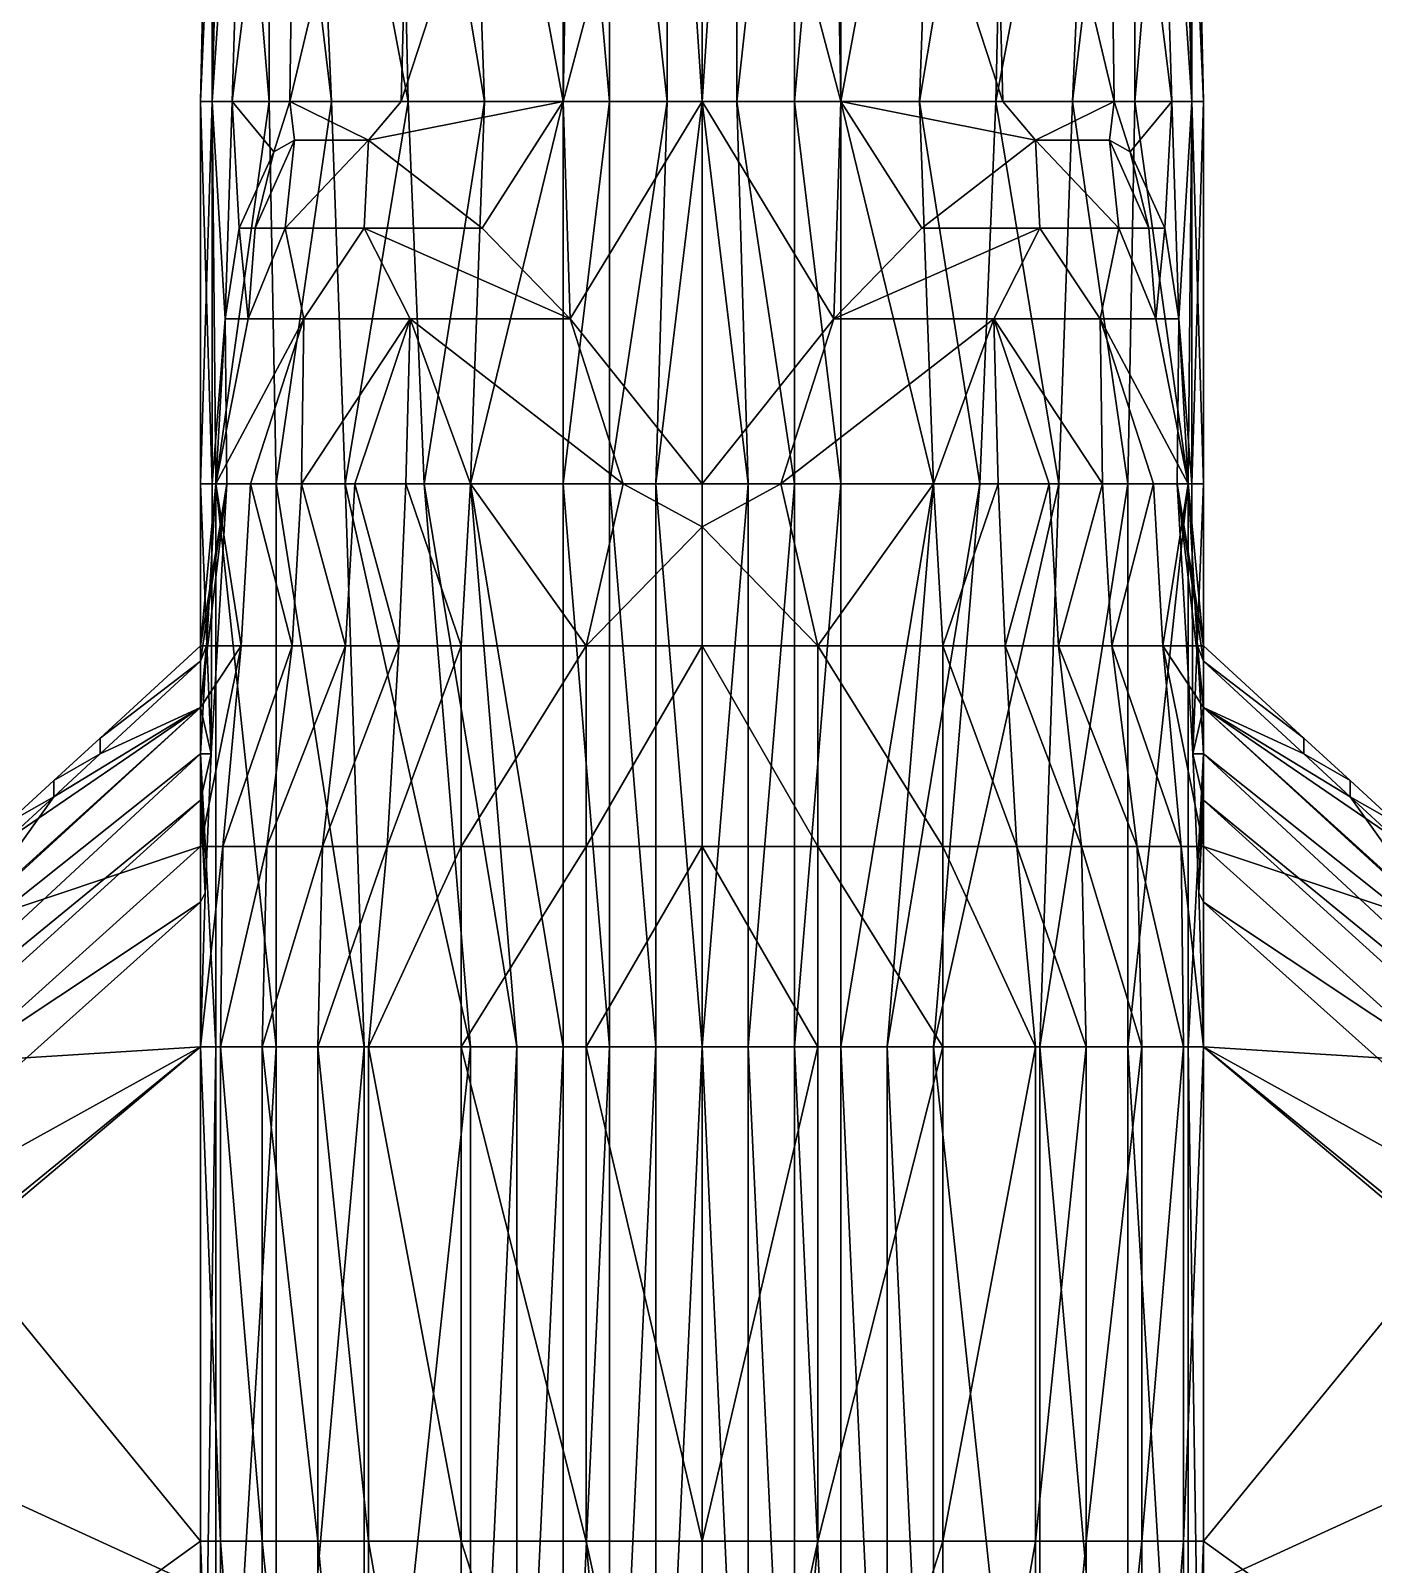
# Model space of a CAD drawing. Header units: metres. Extents: x -98 to 98, y -139 to 92.
# Drawn here: x -14.5 to 14.5, y 4.5 to 37.61 of the extents above; entities that cross this region are included whole.
import ezdxf

# ---------------------------------------------------------------- set-up
doc = ezdxf.new("R2010")
doc.units = ezdxf.units.M

msp = doc.modelspace()

# ---------------------------------------------------------------- linework, layer by layer
for points in [[(-10.83, 36.08, 0), (-10.58, 36.08, 2.63), (-10.58, 47.41, 0)], [(-10.83, 36.08, 0), (-10.58, 47.41, 0), (-10.33, 47.41, -2.6)], [(-10.58, 36.08, -2.6), (-10.83, 36.08, 0), (-10.33, 47.41, -2.6)], [(-10.58, 36.08, 2.63), (-10.3, 47.41, 2.63), (-10.58, 47.41, 0)], [(-10.58, 36.08, -2.6), (-10.33, 47.41, -2.6), (-9.8, 47.41, -5)], [(-10.15, 36.08, -5), (-10.58, 36.08, -2.6), (-9.8, 47.41, -5)], [(-10.58, 36.08, 2.63), (-9.35, 36.08, 5), (-10.3, 47.41, 2.63)], [(-9.35, 36.08, 5), (-9.35, 47.41, 5), (-10.3, 47.41, 2.63)], [(-10.15, 36.08, -5), (-9.8, 47.41, -5), (-8.75, 47.41, -7.5)], [(-8.9, 36.08, -7.9), (-10.15, 36.08, -5), (-8.75, 47.41, -7.5)], [(-8, 36.08, 7.1), (-8.5, 47.41, 7.1), (-9.35, 47.41, 5)], [(-9.35, 36.08, 5), (-8, 36.08, 7.1), (-9.35, 47.41, 5)], [(-8.9, 36.08, -7.9), (-8.75, 47.41, -7.5), (-6.2, 47.41, -10.4)], [(-6.5, 36.08, -10.7), (-8.9, 36.08, -7.9), (-6.2, 47.41, -10.4)], [(-6.35, 36.08, 10), (-6.6, 47.41, 10), (-8.5, 47.41, 7.1)], [(-8, 36.08, 7.1), (-6.35, 36.08, 10), (-8.5, 47.41, 7.1)], [(-4.7, 36.08, 11.7), (-5.1, 47.41, 11.7), (-6.6, 47.41, 10)], [(-6.35, 36.08, 10), (-4.7, 36.08, 11.7), (-6.6, 47.41, 10)], [(-6.5, 36.08, -10.7), (-6.2, 47.41, -10.4), (-2.8, 47.41, -11.75)], [(-3, 36.08, -12), (-6.5, 36.08, -10.7), (-2.8, 47.41, -11.75)], [(-3, 36.08, 12), (-3, 47.41, 12.537), (-5.1, 47.41, 11.7)], [(-4.7, 36.08, 11.7), (-3, 36.08, 12), (-5.1, 47.41, 11.7)], [(-2, 36.08, 12.347), (-2, 47.41, 12.887), (-3, 47.41, 12.537)], [(-3, 36.08, 12), (-2, 36.08, 12.347), (-3, 47.41, 12.537)], [(-3, 36.08, -12), (-2.8, 47.41, -11.75), (0, 47.41, -12.083)], [(0, 36.08, -12.33), (-3, 36.08, -12), (0, 47.41, -12.083)], [(-0.75, 36.08, 12.647), (-0.75, 47.41, 13.147), (-2, 47.41, 12.887)], [(-2, 36.08, 12.347), (-0.75, 36.08, 12.647), (-2, 47.41, 12.887)], [(0, 36.08, 12.667), (0, 47.41, 13.167), (-0.75, 47.41, 13.147)], [(-0.75, 36.08, 12.647), (0, 36.08, 12.667), (-0.75, 47.41, 13.147)], [(3, 36.08, -12), (0, 36.08, -12.33), (0, 47.41, -12.083)], [(2.8, 47.41, -11.75), (3, 36.08, -12), (0, 47.41, -12.083)], [(0, 36.08, 12.667), (0.75, 36.08, 12.647), (0.75, 47.41, 13.147)], [(0, 47.41, 13.167), (0, 36.08, 12.667), (0.75, 47.41, 13.147)], [(0.75, 36.08, 12.647), (2, 36.08, 12.347), (2, 47.41, 12.887)], [(0.75, 47.41, 13.147), (0.75, 36.08, 12.647), (2, 47.41, 12.887)], [(2, 36.08, 12.347), (3, 36.08, 12), (3, 47.41, 12.537)], [(2, 47.41, 12.887), (2, 36.08, 12.347), (3, 47.41, 12.537)], [(6.5, 36.08, -10.7), (3, 36.08, -12), (2.8, 47.41, -11.75)], [(6.2, 47.41, -10.4), (6.5, 36.08, -10.7), (2.8, 47.41, -11.75)], [(3, 36.08, 12), (4.7, 36.08, 11.7), (5.1, 47.41, 11.7)], [(3, 47.41, 12.537), (3, 36.08, 12), (5.1, 47.41, 11.7)], [(4.7, 36.08, 11.7), (6.35, 36.08, 10), (6.6, 47.41, 10)], [(5.1, 47.41, 11.7), (4.7, 36.08, 11.7), (6.6, 47.41, 10)], [(8.9, 36.08, -7.9), (6.5, 36.08, -10.7), (6.2, 47.41, -10.4)], [(8.75, 47.41, -7.5), (8.9, 36.08, -7.9), (6.2, 47.41, -10.4)], [(6.35, 36.08, 10), (8, 36.08, 7.1), (8.5, 47.41, 7.1)], [(6.6, 47.41, 10), (6.35, 36.08, 10), (8.5, 47.41, 7.1)], [(8, 36.08, 7.1), (9.35, 36.08, 5), (9.35, 47.41, 5)], [(8.5, 47.41, 7.1), (8, 36.08, 7.1), (9.35, 47.41, 5)], [(10.15, 36.08, -5), (8.9, 36.08, -7.9), (8.75, 47.41, -7.5)], [(9.8, 47.41, -5), (10.15, 36.08, -5), (8.75, 47.41, -7.5)], [(9.35, 36.08, 5), (10.58, 36.08, 2.63), (10.3, 47.41, 2.63)], [(9.35, 47.41, 5), (9.35, 36.08, 5), (10.3, 47.41, 2.63)], [(10.58, 36.08, -2.6), (10.15, 36.08, -5), (9.8, 47.41, -5)], [(10.33, 47.41, -2.6), (10.58, 36.08, -2.6), (9.8, 47.41, -5)], [(10.3, 47.41, 2.63), (10.58, 36.08, 2.63), (10.58, 47.41, 0)], [(10.83, 36.08, 0), (10.58, 36.08, -2.6), (10.33, 47.41, -2.6)], [(10.58, 47.41, 0), (10.83, 36.08, 0), (10.33, 47.41, -2.6)], [(10.58, 36.08, 2.63), (10.83, 36.08, 0), (10.58, 47.41, 0)], [(-10.83, 27.83, 0), (-10.5, 27.83, 2.63), (-10.58, 36.08, 2.63)], [(-10.83, 27.83, 0), (-10.58, 36.08, 2.63), (-10.83, 36.08, 0)], [(-10.58, 27.83, -2.6), (-10.83, 27.83, 0), (-10.83, 36.08, 0)], [(-10.58, 27.83, -2.6), (-10.83, 36.08, 0), (-10.58, 36.08, -2.6)], [(-10.58, 27.83, -2.6), (-10.58, 36.08, -2.6), (-10.3, 31.39, -4.65)], [(-10.58, 36.08, -2.6), (-10.15, 36.08, -5), (-10.3, 31.39, -4.65)], [(-10.5, 27.83, 2.63), (-9.35, 36.08, 5), (-10.58, 36.08, 2.63)], [(-10.5, 27.83, 2.63), (-9.2, 27.83, 5), (-9.35, 36.08, 5)], [(-10, 33.35, -5.5), (-10.3, 31.39, -4.65), (-10.15, 36.08, -5)], [(-9.25, 35, -6.3), (-10, 33.35, -5.5), (-10.15, 36.08, -5)], [(-8.9, 36.08, -7.9), (-9.25, 35, -6.3), (-10.15, 36.08, -5)], [(-9.2, 27.83, 5), (-8, 36.08, 7.1), (-9.35, 36.08, 5)], [(-8.9, 36.08, -7.9), (-8.8, 35.25, -8.5), (-9.25, 35, -6.3)], [(-9.2, 27.83, 5), (-7.71, 27.83, 7.1), (-8, 36.08, 7.1)], [(-6.5, 36.08, -10.7), (-7.2, 35.25, -10), (-8.9, 36.08, -7.9)], [(-7.2, 35.25, -10), (-8.8, 35.25, -8.5), (-8.9, 36.08, -7.9)], [(-7.71, 27.83, 7.1), (-6.35, 36.08, 10), (-8, 36.08, 7.1)], [(-7.71, 27.83, 7.1), (-6, 27.83, 9.6), (-6.35, 36.08, 10)], [(-3, 36.08, -12), (-7.2, 35.25, -10), (-6.5, 36.08, -10.7)], [(-4.75, 33.35, -11.5), (-7.2, 35.25, -10), (-3, 36.08, -12)], [(-6, 27.83, 9.6), (-4.7, 36.08, 11.7), (-6.35, 36.08, 10)], [(-6, 27.83, 9.6), (-5, 27.83, 10.5), (-4.7, 36.08, 11.7)], [(-5, 27.83, 10.5), (-3, 27.83, 11.41), (-3, 36.08, 12)], [(-5, 27.83, 10.5), (-3, 36.08, 12), (-4.7, 36.08, 11.7)], [(-2.85, 31.39, -12.2), (-4.75, 33.35, -11.5), (-3, 36.08, -12)], [(-3, 27.83, 11.41), (-2, 27.83, 11.52), (-2, 36.08, 12.347)], [(-3, 27.83, 11.41), (-2, 36.08, 12.347), (-3, 36.08, 12)], [(-2.85, 31.39, -12.2), (-3, 36.08, -12), (0, 36.08, -12.33)], [(0, 27.83, -12.5), (-2.85, 31.39, -12.2), (0, 36.08, -12.33)], [(-2, 27.83, 11.52), (-1, 27.83, 11.79), (-0.75, 36.08, 12.647)], [(-2, 27.83, 11.52), (-0.75, 36.08, 12.647), (-2, 36.08, 12.347)], [(-1, 27.83, 11.79), (0, 27.83, 11.84), (0, 36.08, 12.667)], [(-1, 27.83, 11.79), (0, 36.08, 12.667), (-0.75, 36.08, 12.647)], [(2.85, 31.39, -12.2), (0, 27.83, -12.5), (0, 36.08, -12.33)], [(3, 36.08, -12), (2.85, 31.39, -12.2), (0, 36.08, -12.33)], [(0, 36.08, 12.667), (1, 27.83, 11.79), (0.75, 36.08, 12.647)], [(0, 27.83, 11.84), (1, 27.83, 11.79), (0, 36.08, 12.667)], [(0.75, 36.08, 12.647), (2, 27.83, 11.52), (2, 36.08, 12.347)], [(1, 27.83, 11.79), (2, 27.83, 11.52), (0.75, 36.08, 12.647)], [(2, 36.08, 12.347), (3, 27.83, 11.41), (3, 36.08, 12)], [(2, 27.83, 11.52), (3, 27.83, 11.41), (2, 36.08, 12.347)], [(4.75, 33.35, -11.5), (2.85, 31.39, -12.2), (3, 36.08, -12)], [(7.2, 35.25, -10), (4.75, 33.35, -11.5), (3, 36.08, -12)], [(7.2, 35.25, -10), (3, 36.08, -12), (6.5, 36.08, -10.7)], [(3, 36.08, 12), (5, 27.83, 10.5), (4.7, 36.08, 11.7)], [(3, 27.83, 11.41), (5, 27.83, 10.5), (3, 36.08, 12)], [(4.7, 36.08, 11.7), (6, 27.83, 9.6), (6.35, 36.08, 10)], [(5, 27.83, 10.5), (6, 27.83, 9.6), (4.7, 36.08, 11.7)], [(6, 27.83, 9.6), (7.71, 27.83, 7.1), (6.35, 36.08, 10)], [(6.35, 36.08, 10), (7.71, 27.83, 7.1), (8, 36.08, 7.1)], [(7.2, 35.25, -10), (6.5, 36.08, -10.7), (8.9, 36.08, -7.9)], [(8.8, 35.25, -8.5), (7.2, 35.25, -10), (8.9, 36.08, -7.9)], [(7.71, 27.83, 7.1), (9.2, 27.83, 5), (8, 36.08, 7.1)], [(8, 36.08, 7.1), (9.2, 27.83, 5), (9.35, 36.08, 5)], [(8.8, 35.25, -8.5), (8.9, 36.08, -7.9), (9.25, 35, -6.3)], [(9.25, 35, -6.3), (8.9, 36.08, -7.9), (10.15, 36.08, -5)], [(9.2, 27.83, 5), (10.5, 27.83, 2.63), (9.35, 36.08, 5)], [(10, 33.35, -5.5), (9.25, 35, -6.3), (10.15, 36.08, -5)], [(9.35, 36.08, 5), (10.5, 27.83, 2.63), (10.58, 36.08, 2.63)], [(10.3, 31.39, -4.65), (10, 33.35, -5.5), (10.15, 36.08, -5)], [(10.15, 36.08, -5), (10.58, 36.08, -2.6), (10.3, 31.39, -4.65)], [(10.58, 36.08, -2.6), (10.58, 27.83, -2.6), (10.3, 31.39, -4.65)], [(10.5, 27.83, 2.63), (10.83, 27.83, 0), (10.58, 36.08, 2.63)], [(10.58, 36.08, 2.63), (10.83, 27.83, 0), (10.83, 36.08, 0)], [(10.83, 36.08, 0), (10.58, 27.83, -2.6), (10.58, 36.08, -2.6)], [(10.83, 27.83, 0), (10.58, 27.83, -2.6), (10.83, 36.08, 0)], [(-8.8, 35.25, -8.5), (-9.65, 33.35, -7.7), (-9.25, 35, -6.3)], [(-9, 33.35, -9), (-9.65, 33.35, -7.7), (-8.8, 35.25, -8.5)], [(-7.2, 35.25, -10), (-9, 33.35, -9), (-8.8, 35.25, -8.5)], [(-7.3, 33.35, -10.6), (-9, 33.35, -9), (-7.2, 35.25, -10)], [(-4.75, 33.35, -11.5), (-7.3, 33.35, -10.6), (-7.2, 35.25, -10)], [(7.3, 33.35, -10.6), (4.75, 33.35, -11.5), (7.2, 35.25, -10)], [(9, 33.35, -9), (7.3, 33.35, -10.6), (7.2, 35.25, -10)], [(9, 33.35, -9), (7.2, 35.25, -10), (8.8, 35.25, -8.5)], [(9.65, 33.35, -7.7), (9, 33.35, -9), (8.8, 35.25, -8.5)], [(9.65, 33.35, -7.7), (8.8, 35.25, -8.5), (9.25, 35, -6.3)], [(-9.65, 33.35, -7.7), (-10, 33.35, -5.5), (-9.25, 35, -6.3)], [(10, 33.35, -5.5), (9.65, 33.35, -7.7), (9.25, 35, -6.3)], [(-9.8, 31.39, -8), (-10.3, 31.39, -4.65), (-10, 33.35, -5.5)], [(-9.65, 33.35, -7.7), (-9.8, 31.39, -8), (-10, 33.35, -5.5)], [(-9, 33.35, -9), (-9.8, 31.39, -8), (-9.65, 33.35, -7.7)], [(-8.6, 31.39, -9.9), (-9.8, 31.39, -8), (-9, 33.35, -9)], [(-7.3, 33.35, -10.6), (-8.6, 31.39, -9.9), (-9, 33.35, -9)], [(-6.3, 31.39, -11.5), (-8.6, 31.39, -9.9), (-7.3, 33.35, -10.6)], [(-2.85, 31.39, -12.2), (-6.3, 31.39, -11.5), (-7.3, 33.35, -10.6)], [(-4.75, 33.35, -11.5), (-2.85, 31.39, -12.2), (-7.3, 33.35, -10.6)], [(2.85, 31.39, -12.2), (4.75, 33.35, -11.5), (7.3, 33.35, -10.6)], [(6.3, 31.39, -11.5), (2.85, 31.39, -12.2), (7.3, 33.35, -10.6)], [(8.6, 31.39, -9.9), (6.3, 31.39, -11.5), (7.3, 33.35, -10.6)], [(8.6, 31.39, -9.9), (7.3, 33.35, -10.6), (9, 33.35, -9)], [(9.8, 31.39, -8), (8.6, 31.39, -9.9), (9, 33.35, -9)], [(9.8, 31.39, -8), (9, 33.35, -9), (9.65, 33.35, -7.7)], [(9.8, 31.39, -8), (9.65, 33.35, -7.7), (10, 33.35, -5.5)], [(10.3, 31.39, -4.65), (9.8, 31.39, -8), (10, 33.35, -5.5)], [(-10.26, 27.83, -3.75), (-10.58, 27.83, -2.6), (-10.3, 31.39, -4.65)], [(-10.5, 27.83, -5), (-10.26, 27.83, -3.75), (-10.3, 31.39, -4.65)], [(-9.8, 31.39, -8), (-10.5, 27.83, -5), (-10.3, 31.39, -4.65)], [(-10.5, 27.83, -7), (-10.5, 27.83, -5), (-9.8, 31.39, -8)], [(-8.6, 31.39, -9.9), (-10.5, 27.83, -7), (-9.8, 31.39, -8)], [(-9.75, 27.83, -9), (-10.5, 27.83, -7), (-8.6, 31.39, -9.9)], [(-8.65, 27.83, -10.5), (-9.75, 27.83, -9), (-8.6, 31.39, -9.9)], [(-6.3, 31.39, -11.5), (-8.65, 27.83, -10.5), (-8.6, 31.39, -9.9)], [(-7.5, 27.83, -11.4), (-8.65, 27.83, -10.5), (-6.3, 31.39, -11.5)], [(-6.4, 27.83, -12), (-7.5, 27.83, -11.4), (-6.3, 31.39, -11.5)], [(-5, 27.83, -12.49), (-6.4, 27.83, -12), (-6.3, 31.39, -11.5)], [(-1.7, 27.83, -12.495), (-5, 27.83, -12.49), (-6.3, 31.39, -11.5)], [(-2.85, 31.39, -12.2), (-1.7, 27.83, -12.495), (-6.3, 31.39, -11.5)], [(0, 27.83, -12.5), (-1.7, 27.83, -12.495), (-2.85, 31.39, -12.2)], [(1.7, 27.83, -12.495), (0, 27.83, -12.5), (2.85, 31.39, -12.2)], [(1.7, 27.83, -12.495), (2.85, 31.39, -12.2), (6.3, 31.39, -11.5)], [(5, 27.83, -12.49), (1.7, 27.83, -12.495), (6.3, 31.39, -11.5)], [(6.4, 27.83, -12), (5, 27.83, -12.49), (6.3, 31.39, -11.5)], [(7.5, 27.83, -11.4), (6.4, 27.83, -12), (6.3, 31.39, -11.5)], [(8.65, 27.83, -10.5), (7.5, 27.83, -11.4), (6.3, 31.39, -11.5)], [(8.65, 27.83, -10.5), (6.3, 31.39, -11.5), (8.6, 31.39, -9.9)], [(9.75, 27.83, -9), (8.65, 27.83, -10.5), (8.6, 31.39, -9.9)], [(10.5, 27.83, -7), (9.75, 27.83, -9), (8.6, 31.39, -9.9)], [(10.5, 27.83, -7), (8.6, 31.39, -9.9), (9.8, 31.39, -8)], [(10.5, 27.83, -5), (10.5, 27.83, -7), (9.8, 31.39, -8)], [(10.5, 27.83, -5), (9.8, 31.39, -8), (10.3, 31.39, -4.65)], [(10.58, 27.83, -2.6), (10.26, 27.83, -3.75), (10.3, 31.39, -4.65)], [(10.26, 27.83, -3.75), (10.5, 27.83, -5), (10.3, 31.39, -4.65)], [(-10.83, 27.83, 0), (-10.83, 22, 0), (-10.5, 27.83, 2.63)], [(-10.83, 22, 0), (-10.5, 15.67, 2.63), (-10.5, 27.83, 2.63)], [(-10.6, 22, -2.5), (-10.83, 22, 0), (-10.83, 27.83, 0)], [(-10.58, 27.83, -2.6), (-10.6, 22, -2.5), (-10.83, 27.83, 0)], [(-10.83, 23, -3.85), (-10.6, 22, -2.5), (-10.26, 27.83, -3.75)], [(-10.83, 24, -4.92), (-10.83, 23, -3.85), (-10.26, 27.83, -3.75)], [(-10.83, 24.33, -5.75), (-10.83, 24, -4.92), (-10.26, 27.83, -3.75)], [(-10.5, 27.83, -5), (-10.83, 24.33, -5.75), (-10.26, 27.83, -3.75)], [(-10.5, 27.83, -7), (-10.83, 24.33, -5.75), (-10.5, 27.83, -5)], [(-10.7, 24.33, -7), (-10.83, 24.33, -5.75), (-10.5, 27.83, -7)], [(-9.95, 24.33, -9), (-10.7, 24.33, -7), (-10.5, 27.83, -7)], [(-10.26, 27.83, -3.75), (-10.6, 22, -2.5), (-10.58, 27.83, -2.6)], [(-10.5, 27.83, 2.63), (-9.2, 15.67, 5), (-9.2, 27.83, 5)], [(-10.5, 15.67, 2.63), (-9.2, 15.67, 5), (-10.5, 27.83, 2.63)], [(-9.75, 27.83, -9), (-9.95, 24.33, -9), (-10.5, 27.83, -7)], [(-8.85, 24.33, -10.5), (-9.95, 24.33, -9), (-9.75, 27.83, -9)], [(-8.65, 27.83, -10.5), (-8.85, 24.33, -10.5), (-9.75, 27.83, -9)], [(-9.2, 27.83, 5), (-7.3, 15.67, 7.1), (-7.71, 27.83, 7.1)], [(-9.2, 15.67, 5), (-7.3, 15.67, 7.1), (-9.2, 27.83, 5)], [(-7.7, 24.33, -11.4), (-8.85, 24.33, -10.5), (-8.65, 27.83, -10.5)], [(-7.5, 27.83, -11.4), (-7.7, 24.33, -11.4), (-8.65, 27.83, -10.5)], [(-7.71, 27.83, 7.1), (-5, 15.67, 8.7), (-6, 27.83, 9.6)], [(-7.3, 15.67, 7.1), (-5, 15.67, 8.7), (-7.71, 27.83, 7.1)], [(-6.55, 24.33, -12.15), (-7.7, 24.33, -11.4), (-7.5, 27.83, -11.4)], [(-6.4, 27.83, -12), (-6.55, 24.33, -12.15), (-7.5, 27.83, -11.4)], [(-5.2, 24.33, -12.75), (-6.55, 24.33, -12.15), (-6.4, 27.83, -12)], [(-5, 27.83, -12.49), (-5.2, 24.33, -12.75), (-6.4, 27.83, -12)], [(-6, 27.83, 9.6), (-4, 15.67, 9.15), (-5, 27.83, 10.5)], [(-5, 15.67, 8.7), (-4, 15.67, 9.15), (-6, 27.83, 9.6)], [(-2.5, 24.33, -12.77), (-5.2, 24.33, -12.75), (-5, 27.83, -12.49)], [(-5, 27.83, 10.5), (-3, 15.67, 9.5), (-3, 27.83, 11.41)], [(-4, 15.67, 9.15), (-3, 15.67, 9.5), (-5, 27.83, 10.5)], [(-1.7, 27.83, -12.495), (-2.5, 24.33, -12.77), (-5, 27.83, -12.49)], [(-3, 27.83, 11.41), (-2, 15.67, 9.75), (-2, 27.83, 11.52)], [(-3, 15.67, 9.5), (-2, 15.67, 9.75), (-3, 27.83, 11.41)], [(0, 26.9, -12.5), (-2.5, 24.33, -12.77), (-1.7, 27.83, -12.495)], [(-2, 27.83, 11.52), (-1, 15.67, 9.9), (-1, 27.83, 11.79)], [(-2, 15.67, 9.75), (-1, 15.67, 9.9), (-2, 27.83, 11.52)], [(0, 27.83, -12.5), (0, 26.9, -12.5), (-1.7, 27.83, -12.495)], [(-1, 27.83, 11.79), (0, 15.67, 10), (0, 27.83, 11.84)], [(-1, 15.67, 9.9), (0, 15.67, 10), (-1, 27.83, 11.79)], [(0, 15.67, 10), (1, 15.67, 9.9), (1, 27.83, 11.79)], [(0, 15.67, 10), (1, 27.83, 11.79), (0, 27.83, 11.84)], [(0, 26.9, -12.5), (0, 27.83, -12.5), (1.7, 27.83, -12.495)], [(2.5, 24.33, -12.77), (0, 26.9, -12.5), (1.7, 27.83, -12.495)], [(1, 15.67, 9.9), (2, 15.67, 9.75), (2, 27.83, 11.52)], [(1, 15.67, 9.9), (2, 27.83, 11.52), (1, 27.83, 11.79)], [(2.5, 24.33, -12.77), (1.7, 27.83, -12.495), (5, 27.83, -12.49)], [(2, 15.67, 9.75), (3, 15.67, 9.5), (3, 27.83, 11.41)], [(2, 15.67, 9.75), (3, 27.83, 11.41), (2, 27.83, 11.52)], [(5.2, 24.33, -12.75), (2.5, 24.33, -12.77), (5, 27.83, -12.49)], [(3, 15.67, 9.5), (4, 15.67, 9.15), (5, 27.83, 10.5)], [(3, 15.67, 9.5), (5, 27.83, 10.5), (3, 27.83, 11.41)], [(4, 15.67, 9.15), (5, 15.67, 8.7), (6, 27.83, 9.6)], [(4, 15.67, 9.15), (6, 27.83, 9.6), (5, 27.83, 10.5)], [(5, 15.67, 8.7), (7.3, 15.67, 7.1), (7.71, 27.83, 7.1)], [(5, 15.67, 8.7), (7.71, 27.83, 7.1), (6, 27.83, 9.6)], [(5.2, 24.33, -12.75), (5, 27.83, -12.49), (6.4, 27.83, -12)], [(6.55, 24.33, -12.15), (5.2, 24.33, -12.75), (6.4, 27.83, -12)], [(6.55, 24.33, -12.15), (6.4, 27.83, -12), (7.5, 27.83, -11.4)], [(7.7, 24.33, -11.4), (6.55, 24.33, -12.15), (7.5, 27.83, -11.4)], [(7.3, 15.67, 7.1), (9.2, 15.67, 5), (9.2, 27.83, 5)], [(7.3, 15.67, 7.1), (9.2, 27.83, 5), (7.71, 27.83, 7.1)], [(7.7, 24.33, -11.4), (7.5, 27.83, -11.4), (8.65, 27.83, -10.5)], [(8.85, 24.33, -10.5), (7.7, 24.33, -11.4), (8.65, 27.83, -10.5)], [(8.85, 24.33, -10.5), (8.65, 27.83, -10.5), (9.75, 27.83, -9)], [(9.95, 24.33, -9), (8.85, 24.33, -10.5), (9.75, 27.83, -9)], [(9.2, 15.67, 5), (10.5, 15.67, 2.63), (10.5, 27.83, 2.63)], [(9.2, 15.67, 5), (10.5, 27.83, 2.63), (9.2, 27.83, 5)], [(9.95, 24.33, -9), (9.75, 27.83, -9), (10.5, 27.83, -7)], [(10.7, 24.33, -7), (9.95, 24.33, -9), (10.5, 27.83, -7)], [(10.6, 22, -2.5), (10.26, 27.83, -3.75), (10.58, 27.83, -2.6)], [(10.83, 24.33, -5.75), (10.5, 27.83, -5), (10.26, 27.83, -3.75)], [(10.83, 24, -4.92), (10.83, 24.33, -5.75), (10.26, 27.83, -3.75)], [(10.83, 23, -3.85), (10.83, 24, -4.92), (10.26, 27.83, -3.75)], [(10.6, 22, -2.5), (10.83, 23, -3.85), (10.26, 27.83, -3.75)], [(10.5, 15.67, 2.63), (10.83, 22, 0), (10.5, 27.83, 2.63)], [(10.83, 22, 0), (10.83, 27.83, 0), (10.5, 27.83, 2.63)], [(10.83, 24.33, -5.75), (10.7, 24.33, -7), (10.5, 27.83, -7)], [(10.83, 24.33, -5.75), (10.5, 27.83, -7), (10.5, 27.83, -5)], [(10.6, 22, -2.5), (10.58, 27.83, -2.6), (10.83, 27.83, 0)], [(10.83, 22, 0), (10.6, 22, -2.5), (10.83, 27.83, 0)], [(0, 24.33, -12.88), (-2.5, 24.33, -12.77), (0, 26.9, -12.5)], [(2.5, 24.33, -12.77), (0, 24.33, -12.88), (0, 26.9, -12.5)], [(-10.83, 24, -4.92), (-10.83, 24.33, -5.75), (-13, 22.3378, -5.6069)], [(-10.83, 24.33, -5.75), (-10.83, 24, -6.78), (-13, 22.3378, -5.6069)], [(-10.83, 24, -6.78), (-10.83, 24.33, -5.75), (-10.7, 24.33, -7)], [(-10.83, 23, -7.7), (-10.83, 24, -6.78), (-10.7, 24.33, -7)], [(-9.95, 24.33, -9), (-10.83, 23, -7.7), (-10.7, 24.33, -7)], [(-9.95, 24.33, -9), (-10.83, 20, -8.75), (-10.83, 23, -7.7)], [(-10.35, 20, -9.5), (-10.83, 20, -8.75), (-9.95, 24.33, -9)], [(-8.85, 24.33, -10.5), (-10.35, 20, -9.5), (-9.95, 24.33, -9)], [(-9.4, 20, -10.5), (-10.35, 20, -9.5), (-8.85, 24.33, -10.5)], [(-7.7, 24.33, -11.4), (-9.4, 20, -10.5), (-8.85, 24.33, -10.5)], [(-8.2, 20, -11.5), (-9.4, 20, -10.5), (-7.7, 24.33, -11.4)], [(-6.55, 24.33, -12.15), (-8.2, 20, -11.5), (-7.7, 24.33, -11.4)], [(-6.8, 20, -12.3), (-8.2, 20, -11.5), (-6.55, 24.33, -12.15)], [(-5.2, 24.33, -12.75), (-6.8, 20, -12.3), (-6.55, 24.33, -12.15)], [(-5.2, 20, -12.87), (-6.8, 20, -12.3), (-5.2, 24.33, -12.75)], [(-2.5, 24.33, -12.77), (-5.2, 20, -12.87), (-5.2, 24.33, -12.75)], [(-2.5, 20, -12.88), (-5.2, 20, -12.87), (-2.5, 24.33, -12.77)], [(0, 24.33, -12.88), (-2.5, 20, -12.88), (-2.5, 24.33, -12.77)], [(0, 20, -12.9), (-2.5, 20, -12.88), (0, 24.33, -12.88)], [(2.5, 20, -12.88), (0, 20, -12.9), (0, 24.33, -12.88)], [(2.5, 20, -12.88), (0, 24.33, -12.88), (2.5, 24.33, -12.77)], [(5.2, 20, -12.87), (2.5, 20, -12.88), (2.5, 24.33, -12.77)], [(5.2, 20, -12.87), (2.5, 24.33, -12.77), (5.2, 24.33, -12.75)], [(6.8, 20, -12.3), (5.2, 20, -12.87), (5.2, 24.33, -12.75)], [(6.8, 20, -12.3), (5.2, 24.33, -12.75), (6.55, 24.33, -12.15)], [(8.2, 20, -11.5), (6.8, 20, -12.3), (6.55, 24.33, -12.15)], [(8.2, 20, -11.5), (6.55, 24.33, -12.15), (7.7, 24.33, -11.4)], [(9.4, 20, -10.5), (8.2, 20, -11.5), (7.7, 24.33, -11.4)], [(9.4, 20, -10.5), (7.7, 24.33, -11.4), (8.85, 24.33, -10.5)], [(10.35, 20, -9.5), (9.4, 20, -10.5), (8.85, 24.33, -10.5)], [(10.35, 20, -9.5), (8.85, 24.33, -10.5), (9.95, 24.33, -9)], [(10.83, 20, -8.75), (10.35, 20, -9.5), (9.95, 24.33, -9)], [(10.83, 20, -8.75), (9.95, 24.33, -9), (10.83, 23, -7.7)], [(10.83, 23, -7.7), (9.95, 24.33, -9), (10.7, 24.33, -7)], [(10.83, 24, -6.78), (10.83, 23, -7.7), (10.7, 24.33, -7)], [(10.83, 24.33, -5.75), (10.83, 24, -6.78), (10.7, 24.33, -7)], [(10.83, 24, -6.78), (10.83, 24.33, -5.75), (13, 22.3378, -5.6069)], [(10.83, 24.33, -5.75), (10.83, 24, -4.92), (13, 22.3378, -5.6069)], [(-13, 21.9971, -4.7622), (-10.83, 24, -4.92), (-13, 22.3378, -5.6069)], [(-10.83, 23, -3.85), (-10.83, 24, -4.92), (-13, 21.9971, -4.7622)], [(-10.83, 24, -6.78), (-13, 21.9971, -6.6373), (-13, 22.3378, -5.6069)], [(-10.83, 24, -6.78), (-10.83, 23, -7.7), (-13, 21.9971, -6.6373)], [(10.83, 23, -7.7), (10.83, 24, -6.78), (13, 21.9971, -6.6373)], [(13, 21.9971, -6.6373), (10.83, 24, -6.78), (13, 22.3378, -5.6069)], [(10.83, 24, -4.92), (10.83, 23, -3.85), (13, 21.9971, -4.7622)], [(10.83, 24, -4.92), (13, 21.9971, -4.7622), (13, 22.3378, -5.6069)], [(-20, 14.7, -3.7), (-10.83, 23, -3.85), (-15, 20.1511, -4.6169)], [(-20, 14.7, -3.7), (-10.83, 22, -3.4), (-10.83, 23, -3.85)], [(-10.83, 23, -7.7), (-16, 18.2729, -7.2526), (-14, 21.0741, -6.5715)], [(-10.83, 23, -7.7), (-10.83, 20, -8.75), (-16, 18.2729, -7.2526)], [(-15, 20.1511, -4.6169), (-10.83, 23, -3.85), (-14, 21.0741, -4.6896)], [(-14, 21.0741, -4.6896), (-10.83, 23, -3.85), (-13, 21.9971, -4.7622)], [(-10.83, 23, -7.7), (-14, 21.0741, -6.5715), (-13, 21.9971, -6.6373)], [(-10.83, 22, -3.4), (-10.6, 22, -2.5), (-10.83, 23, -3.85)], [(10.6, 22, -2.5), (10.83, 22, -3.4), (10.83, 23, -3.85)], [(10.83, 20, -8.75), (10.83, 23, -7.7), (16, 18.2729, -7.2526)], [(16, 18.2729, -7.2526), (10.83, 23, -7.7), (14, 21.0741, -6.5715)], [(14, 21.0741, -6.5715), (10.83, 23, -7.7), (13, 21.9971, -6.6373)], [(10.83, 22, -3.4), (20, 14.7, -3.7), (10.83, 23, -3.85)], [(10.83, 23, -3.85), (20, 14.7, -3.7), (15, 20.1511, -4.6169)], [(10.83, 23, -3.85), (15, 20.1511, -4.6169), (14, 21.0741, -4.6896)], [(10.83, 23, -3.85), (14, 21.0741, -4.6896), (13, 21.9971, -4.7622)], [(-13, 21.9971, -4.7622), (-13, 22.3378, -5.6069), (-14, 21.4197, -5.5409)], [(-13, 22.3378, -5.6069), (-13, 21.9971, -6.6373), (-14, 21.4197, -5.5409)], [(13, 21.9971, -6.6373), (13, 22.3378, -5.6069), (14, 21.4197, -5.5409)], [(13, 22.3378, -5.6069), (13, 21.9971, -4.7622), (14, 21.4197, -5.5409)], [(-20, 13.5, -3.2), (-10.83, 22, -3.4), (-20, 14.7, -3.7)], [(-10.83, 21, -3.1), (-10.83, 22, -3.4), (-20, 13.5, -3.2)], [(-14, 21.0741, -4.6896), (-13, 21.9971, -4.7622), (-14, 21.4197, -5.5409)], [(-13, 21.9971, -6.6373), (-14, 21.0741, -6.5715), (-14, 21.4197, -5.5409)], [(-10.83, 15.67, 0), (-10.5, 15.67, 2.63), (-10.83, 22, 0)], [(-10.83, 15.67, 0), (-10.83, 22, 0), (-10.73, 19, -1.98)], [(-10.83, 22, 0), (-10.6, 22, -2.5), (-10.73, 19, -1.98)], [(-10.73, 19, -1.98), (-10.6, 22, -2.5), (-10.83, 21, -3.1)], [(-10.6, 22, -2.5), (-10.83, 22, -3.4), (-10.83, 21, -3.1)], [(10.5, 15.67, 2.63), (10.83, 15.67, 0), (10.83, 22, 0)], [(10.6, 22, -2.5), (10.83, 22, 0), (10.73, 19, -1.98)], [(10.83, 22, -3.4), (10.6, 22, -2.5), (10.83, 21, -3.1)], [(10.6, 22, -2.5), (10.73, 19, -1.98), (10.83, 21, -3.1)], [(10.83, 22, 0), (10.83, 15.67, 0), (10.73, 19, -1.98)], [(10.83, 22, -3.4), (10.83, 21, -3.1), (20, 13.5, -3.2)], [(10.83, 22, -3.4), (20, 13.5, -3.2), (20, 14.7, -3.7)], [(14, 21.0741, -6.5715), (13, 21.9971, -6.6373), (14, 21.4197, -5.5409)], [(13, 21.9971, -4.7622), (14, 21.0741, -4.6896), (14, 21.4197, -5.5409)], [(-15, 20.5016, -5.4749), (-14, 21.0741, -4.6896), (-14, 21.4197, -5.5409)], [(-14, 21.4197, -5.5409), (-14, 21.0741, -6.5715), (-15, 20.5016, -5.4749)], [(14, 21.0741, -6.5715), (14, 21.4197, -5.5409), (15, 20.5016, -5.4749)], [(14, 21.0741, -4.6896), (15, 20.5016, -5.4749), (14, 21.4197, -5.5409)], [(-20, 12.7, -2.85), (-10.83, 21, -3.1), (-20, 13.5, -3.2)], [(-20, 12.7, -2.85), (-10.83, 18.8, -2.6), (-10.83, 21, -3.1)], [(-14, 21.0741, -6.5715), (-16, 18.2729, -7.2526), (-15, 20.1511, -6.5058)], [(-15, 20.1511, -4.6169), (-14, 21.0741, -4.6896), (-15, 20.5016, -5.4749)], [(-14, 21.0741, -6.5715), (-15, 20.1511, -6.5058), (-15, 20.5016, -5.4749)], [(-10.73, 19, -1.98), (-10.83, 21, -3.1), (-10.83, 18.8, -2.6)], [(10.83, 21, -3.1), (10.73, 19, -1.98), (10.83, 18.8, -2.6)], [(10.83, 18.8, -2.6), (20, 12.7, -2.85), (10.83, 21, -3.1)], [(10.83, 21, -3.1), (20, 12.7, -2.85), (20, 13.5, -3.2)], [(16, 18.2729, -7.2526), (14, 21.0741, -6.5715), (15, 20.1511, -6.5058)], [(15, 20.1511, -6.5058), (14, 21.0741, -6.5715), (15, 20.5016, -5.4749)], [(14, 21.0741, -4.6896), (15, 20.1511, -4.6169), (15, 20.5016, -5.4749)], [(-10.83, 15.67, -9.46), (-16, 15.3474, -8.161), (-10.83, 20, -8.75)], [(-10.83, 20, -8.75), (-16, 15.3474, -8.161), (-16, 18.2729, -7.2526)], [(-10.35, 20, -9.5), (-10.83, 15.67, -9.46), (-10.83, 20, -8.75)], [(-10.4, 15.67, -10), (-10.83, 15.67, -9.46), (-10.35, 20, -9.5)], [(-9.4, 20, -10.5), (-10.4, 15.67, -10), (-10.35, 20, -9.5)], [(-9.5, 15.67, -11), (-10.4, 15.67, -10), (-9.4, 20, -10.5)], [(-8.2, 20, -11.5), (-9.5, 15.67, -11), (-9.4, 20, -10.5)], [(-8.3, 15.67, -11.8), (-9.5, 15.67, -11), (-8.2, 20, -11.5)], [(-6.8, 20, -12.3), (-8.3, 15.67, -11.8), (-8.2, 20, -11.5)], [(-7.2, 15.67, -12.45), (-8.3, 15.67, -11.8), (-6.8, 20, -12.3)], [(-5.2, 20, -12.87), (-7.2, 15.67, -12.45), (-6.8, 20, -12.3)], [(-5.2, 15.67, -12.87), (-7.2, 15.67, -12.45), (-5.2, 20, -12.87)], [(-2.5, 20, -12.88), (-5.2, 15.67, -12.87), (-5.2, 20, -12.87)], [(-2.5, 15.67, -12.88), (-5.2, 15.67, -12.87), (-2.5, 20, -12.88)], [(0, 20, -12.9), (-2.5, 15.67, -12.88), (-2.5, 20, -12.88)], [(0, 15.67, -12.9), (-2.5, 15.67, -12.88), (0, 20, -12.9)], [(2.5, 15.67, -12.88), (0, 15.67, -12.9), (0, 20, -12.9)], [(2.5, 15.67, -12.88), (0, 20, -12.9), (2.5, 20, -12.88)], [(5.2, 15.67, -12.87), (2.5, 15.67, -12.88), (2.5, 20, -12.88)], [(5.2, 15.67, -12.87), (2.5, 20, -12.88), (5.2, 20, -12.87)], [(7.2, 15.67, -12.45), (5.2, 15.67, -12.87), (5.2, 20, -12.87)], [(7.2, 15.67, -12.45), (5.2, 20, -12.87), (6.8, 20, -12.3)], [(8.3, 15.67, -11.8), (7.2, 15.67, -12.45), (6.8, 20, -12.3)], [(8.3, 15.67, -11.8), (6.8, 20, -12.3), (8.2, 20, -11.5)], [(9.5, 15.67, -11), (8.3, 15.67, -11.8), (8.2, 20, -11.5)], [(9.5, 15.67, -11), (8.2, 20, -11.5), (9.4, 20, -10.5)], [(10.4, 15.67, -10), (9.5, 15.67, -11), (9.4, 20, -10.5)], [(10.4, 15.67, -10), (9.4, 20, -10.5), (10.35, 20, -9.5)], [(10.83, 15.67, -9.46), (10.4, 15.67, -10), (10.35, 20, -9.5)], [(10.83, 15.67, -9.46), (10.35, 20, -9.5), (10.83, 20, -8.75)], [(16, 15.3474, -8.161), (10.83, 20, -8.75), (16, 18.2729, -7.2526)], [(16, 15.3474, -8.161), (10.83, 15.67, -9.46), (10.83, 20, -8.75)], [(-10.83, 15.67, -1.75), (-10.83, 15.67, 0), (-10.73, 19, -1.98)], [(-10.83, 18.8, -2.6), (-10.83, 15.67, -2.48), (-10.73, 19, -1.98)], [(-10.83, 15.67, -2.48), (-10.83, 15.67, -1.75), (-10.73, 19, -1.98)], [(10.83, 15.67, 0), (10.83, 15.67, -1.75), (10.73, 19, -1.98)], [(10.83, 15.67, -1.75), (10.83, 15.67, -2.48), (10.73, 19, -1.98)], [(10.83, 15.67, -2.48), (10.83, 18.8, -2.6), (10.73, 19, -1.98)], [(-20, 12.7, -2.85), (-20, 10.6, -2.5), (-10.83, 18.8, -2.6)], [(-20, 10.6, -2.5), (-10.83, 15.67, -2.48), (-10.83, 18.8, -2.6)], [(10.83, 15.67, -2.48), (20, 10.6, -2.5), (10.83, 18.8, -2.6)], [(20, 10.6, -2.5), (20, 12.7, -2.85), (10.83, 18.8, -2.6)], [(-10.83, 4, -3.07), (-10.83, 15.67, -2.48), (-20, 8.2, -1.983)], [(-20, 10.6, -2.5), (-20, 8.2, -1.983), (-10.83, 15.67, -2.48)], [(-10.83, 15.67, -9.46), (-10.83, 5, -9.4), (-16, 11.3202, -8.7651)], [(-10.83, 15.67, -9.46), (-16, 11.3202, -8.7651), (-16, 15.3474, -8.161)], [(-10.83, -5.85, 0), (-10.5, -5.85, 2.63), (-10.5, 15.67, 2.63)], [(-10.83, 15.67, 0), (-10.83, -5.85, 0), (-10.5, 15.67, 2.63)], [(-10.83, 15.67, -1.75), (-10.83, 4, -1.75), (-10.83, 15.67, 0)], [(-10.83, 4, -1.75), (-10.83, -5.85, 0), (-10.83, 15.67, 0)], [(-10.83, 15.67, -2.48), (-10.83, 4, -3.07), (-10.83, 15.67, -1.75)], [(-10.83, 4, -3.07), (-10.83, 4, -1.75), (-10.83, 15.67, -1.75)], [(-10.4, 5, -10), (-10.83, 5, -9.4), (-10.83, 15.67, -9.46)], [(-10.4, 15.67, -10), (-10.4, 5, -10), (-10.83, 15.67, -9.46)], [(-10.5, -5.85, 2.63), (-9.2, -5.85, 5), (-9.2, 15.67, 5)], [(-10.5, 15.67, 2.63), (-10.5, -5.85, 2.63), (-9.2, 15.67, 5)], [(-9.5, 5, -11), (-10.4, 5, -10), (-10.4, 15.67, -10)], [(-9.5, 15.67, -11), (-9.5, 5, -11), (-10.4, 15.67, -10)], [(-8.3, 5, -11.8), (-9.5, 5, -11), (-9.5, 15.67, -11)], [(-8.3, 15.67, -11.8), (-8.3, 5, -11.8), (-9.5, 15.67, -11)], [(-9.2, -5.85, 5), (-7.3, -5.85, 7.1), (-7.3, 15.67, 7.1)], [(-9.2, 15.67, 5), (-9.2, -5.85, 5), (-7.3, 15.67, 7.1)], [(-7.2, 5, -12.45), (-8.3, 5, -11.8), (-8.3, 15.67, -11.8)], [(-7.2, 15.67, -12.45), (-7.2, 5, -12.45), (-8.3, 15.67, -11.8)], [(-7.3, -5.85, 7.1), (-5, -5.85, 8.7), (-5, 15.67, 8.7)], [(-7.3, 15.67, 7.1), (-7.3, -5.85, 7.1), (-5, 15.67, 8.7)], [(-5.2, 5, -12.87), (-7.2, 5, -12.45), (-7.2, 15.67, -12.45)], [(-5.2, 15.67, -12.87), (-5.2, 5, -12.87), (-7.2, 15.67, -12.45)], [(-2.5, 5, -12.88), (-5.2, 5, -12.87), (-5.2, 15.67, -12.87)], [(-2.5, 15.67, -12.88), (-2.5, 5, -12.88), (-5.2, 15.67, -12.87)], [(-5, -5.85, 8.7), (-4, -5.85, 9.15), (-4, 15.67, 9.15)], [(-5, 15.67, 8.7), (-5, -5.85, 8.7), (-4, 15.67, 9.15)], [(-4, -5.85, 9.15), (-3, -5.85, 9.5), (-3, 15.67, 9.5)], [(-4, 15.67, 9.15), (-4, -5.85, 9.15), (-3, 15.67, 9.5)], [(-3, -5.85, 9.5), (-2, -5.85, 9.75), (-2, 15.67, 9.75)], [(-3, 15.67, 9.5), (-3, -5.85, 9.5), (-2, 15.67, 9.75)], [(0, 5, -12.9), (-2.5, 5, -12.88), (-2.5, 15.67, -12.88)], [(0, 15.67, -12.9), (0, 5, -12.9), (-2.5, 15.67, -12.88)], [(-2, -5.85, 9.75), (-1, -5.85, 9.9), (-1, 15.67, 9.9)], [(-2, 15.67, 9.75), (-2, -5.85, 9.75), (-1, 15.67, 9.9)], [(-1, -5.85, 9.9), (0, -5.85, 10), (0, 15.67, 10)], [(-1, 15.67, 9.9), (-1, -5.85, 9.9), (0, 15.67, 10)], [(1, -5.85, 9.9), (1, 15.67, 9.9), (0, 15.67, 10)], [(0, -5.85, 10), (1, -5.85, 9.9), (0, 15.67, 10)], [(0, 5, -12.9), (0, 15.67, -12.9), (2.5, 15.67, -12.88)], [(2.5, 5, -12.88), (0, 5, -12.9), (2.5, 15.67, -12.88)], [(2, -5.85, 9.75), (2, 15.67, 9.75), (1, 15.67, 9.9)], [(1, -5.85, 9.9), (2, -5.85, 9.75), (1, 15.67, 9.9)], [(3, -5.85, 9.5), (3, 15.67, 9.5), (2, 15.67, 9.75)], [(2, -5.85, 9.75), (3, -5.85, 9.5), (2, 15.67, 9.75)], [(2.5, 5, -12.88), (2.5, 15.67, -12.88), (5.2, 15.67, -12.87)], [(5.2, 5, -12.87), (2.5, 5, -12.88), (5.2, 15.67, -12.87)], [(4, -5.85, 9.15), (4, 15.67, 9.15), (3, 15.67, 9.5)], [(3, -5.85, 9.5), (4, -5.85, 9.15), (3, 15.67, 9.5)], [(5, -5.85, 8.7), (5, 15.67, 8.7), (4, 15.67, 9.15)], [(4, -5.85, 9.15), (5, -5.85, 8.7), (4, 15.67, 9.15)], [(7.3, -5.85, 7.1), (7.3, 15.67, 7.1), (5, 15.67, 8.7)], [(5, -5.85, 8.7), (7.3, -5.85, 7.1), (5, 15.67, 8.7)], [(5.2, 5, -12.87), (5.2, 15.67, -12.87), (7.2, 15.67, -12.45)], [(7.2, 5, -12.45), (5.2, 5, -12.87), (7.2, 15.67, -12.45)], [(7.2, 5, -12.45), (7.2, 15.67, -12.45), (8.3, 15.67, -11.8)], [(8.3, 5, -11.8), (7.2, 5, -12.45), (8.3, 15.67, -11.8)], [(9.2, -5.85, 5), (9.2, 15.67, 5), (7.3, 15.67, 7.1)], [(7.3, -5.85, 7.1), (9.2, -5.85, 5), (7.3, 15.67, 7.1)], [(8.3, 5, -11.8), (8.3, 15.67, -11.8), (9.5, 15.67, -11)], [(9.5, 5, -11), (8.3, 5, -11.8), (9.5, 15.67, -11)], [(10.5, -5.85, 2.63), (10.5, 15.67, 2.63), (9.2, 15.67, 5)], [(9.2, -5.85, 5), (10.5, -5.85, 2.63), (9.2, 15.67, 5)], [(9.5, 5, -11), (9.5, 15.67, -11), (10.4, 15.67, -10)], [(10.4, 5, -10), (9.5, 5, -11), (10.4, 15.67, -10)], [(10.4, 5, -10), (10.4, 15.67, -10), (10.83, 15.67, -9.46)], [(10.83, 5, -9.4), (10.4, 5, -10), (10.83, 15.67, -9.46)], [(10.83, -5.85, 0), (10.83, 15.67, 0), (10.5, 15.67, 2.63)], [(10.5, -5.85, 2.63), (10.83, -5.85, 0), (10.5, 15.67, 2.63)], [(16, 11.3202, -8.7651), (10.83, 15.67, -9.46), (16, 15.3474, -8.161)], [(10.83, 5, -9.4), (10.83, 15.67, -9.46), (16, 11.3202, -8.7651)], [(20, 8.2, -1.983), (20, 10.6, -2.5), (10.83, 15.67, -2.48)], [(10.83, 15.67, -2.48), (10.83, 4, -3.07), (20, 8.2, -1.983)], [(10.83, -5.85, 0), (10.83, 4, -1.75), (10.83, 15.67, 0)], [(10.83, 4, -1.75), (10.83, 15.67, -1.75), (10.83, 15.67, 0)], [(10.83, 4, -1.75), (10.83, 4, -3.07), (10.83, 15.67, -1.75)], [(10.83, 4, -3.07), (10.83, 15.67, -2.48), (10.83, 15.67, -1.75)], [(-10.83, 5, -9.4), (-20, -1.6123, -8.104), (-16, 11.3202, -8.7651)], [(20, -1.6123, -8.104), (10.83, 5, -9.4), (16, 11.3202, -8.7651)], [(-10.83, 4, -3.07), (-20, 8.2, -1.983), (-20, -2.6, -2.4167)], [(20, 8.2, -1.983), (10.83, 4, -3.07), (20, -2.6, -2.4167)], [(-10.83, -5.85, -9.25), (-20, -1.6123, -8.104), (-10.83, 5, -9.4)], [(-10.4, -6.5, -10), (-10.83, -5.85, -9.25), (-10.83, 5, -9.4)], [(-10.4, 5, -10), (-10.4, -6.5, -10), (-10.83, 5, -9.4)], [(-9.5, -6.5, -11), (-10.4, -6.5, -10), (-10.4, 5, -10)], [(-9.5, 5, -11), (-9.5, -6.5, -11), (-10.4, 5, -10)], [(-8.3, -6.5, -11.8), (-9.5, -6.5, -11), (-9.5, 5, -11)], [(-8.3, 5, -11.8), (-8.3, -6.5, -11.8), (-9.5, 5, -11)], [(-7.2, -6.5, -12.45), (-8.3, -6.5, -11.8), (-8.3, 5, -11.8)], [(-7.2, 5, -12.45), (-7.2, -6.5, -12.45), (-8.3, 5, -11.8)], [(-5.2, -6.5, -12.87), (-7.2, -6.5, -12.45), (-7.2, 5, -12.45)], [(-5.2, 5, -12.87), (-5.2, -6.5, -12.87), (-7.2, 5, -12.45)], [(-1.5, -6.5, -12.88), (-5.2, -6.5, -12.87), (-5.2, 5, -12.87)], [(-2.5, 5, -12.88), (-1.5, -6.5, -12.88), (-5.2, 5, -12.87)], [(0, -6.5, -12.9), (-1.5, -6.5, -12.88), (-2.5, 5, -12.88)], [(0, 5, -12.9), (0, -6.5, -12.9), (-2.5, 5, -12.88)], [(0, -6.5, -12.9), (0, 5, -12.9), (2.5, 5, -12.88)], [(1.5, -6.5, -12.88), (0, -6.5, -12.9), (2.5, 5, -12.88)], [(1.5, -6.5, -12.88), (2.5, 5, -12.88), (5.2, 5, -12.87)], [(5.2, -6.5, -12.87), (1.5, -6.5, -12.88), (5.2, 5, -12.87)], [(5.2, -6.5, -12.87), (5.2, 5, -12.87), (7.2, 5, -12.45)], [(7.2, -6.5, -12.45), (5.2, -6.5, -12.87), (7.2, 5, -12.45)], [(7.2, -6.5, -12.45), (7.2, 5, -12.45), (8.3, 5, -11.8)], [(8.3, -6.5, -11.8), (7.2, -6.5, -12.45), (8.3, 5, -11.8)], [(8.3, -6.5, -11.8), (8.3, 5, -11.8), (9.5, 5, -11)], [(9.5, -6.5, -11), (8.3, -6.5, -11.8), (9.5, 5, -11)], [(9.5, -6.5, -11), (9.5, 5, -11), (10.4, 5, -10)], [(10.4, -6.5, -10), (9.5, -6.5, -11), (10.4, 5, -10)], [(10.4, -6.5, -10), (10.4, 5, -10), (10.83, 5, -9.4)], [(10.83, -5.85, -9.25), (10.4, -6.5, -10), (10.83, 5, -9.4)], [(20, -1.6123, -8.104), (10.83, -5.85, -9.25), (10.83, 5, -9.4)]]:
    msp.add_3dface(points)

doc.saveas('drawing.dxf')
